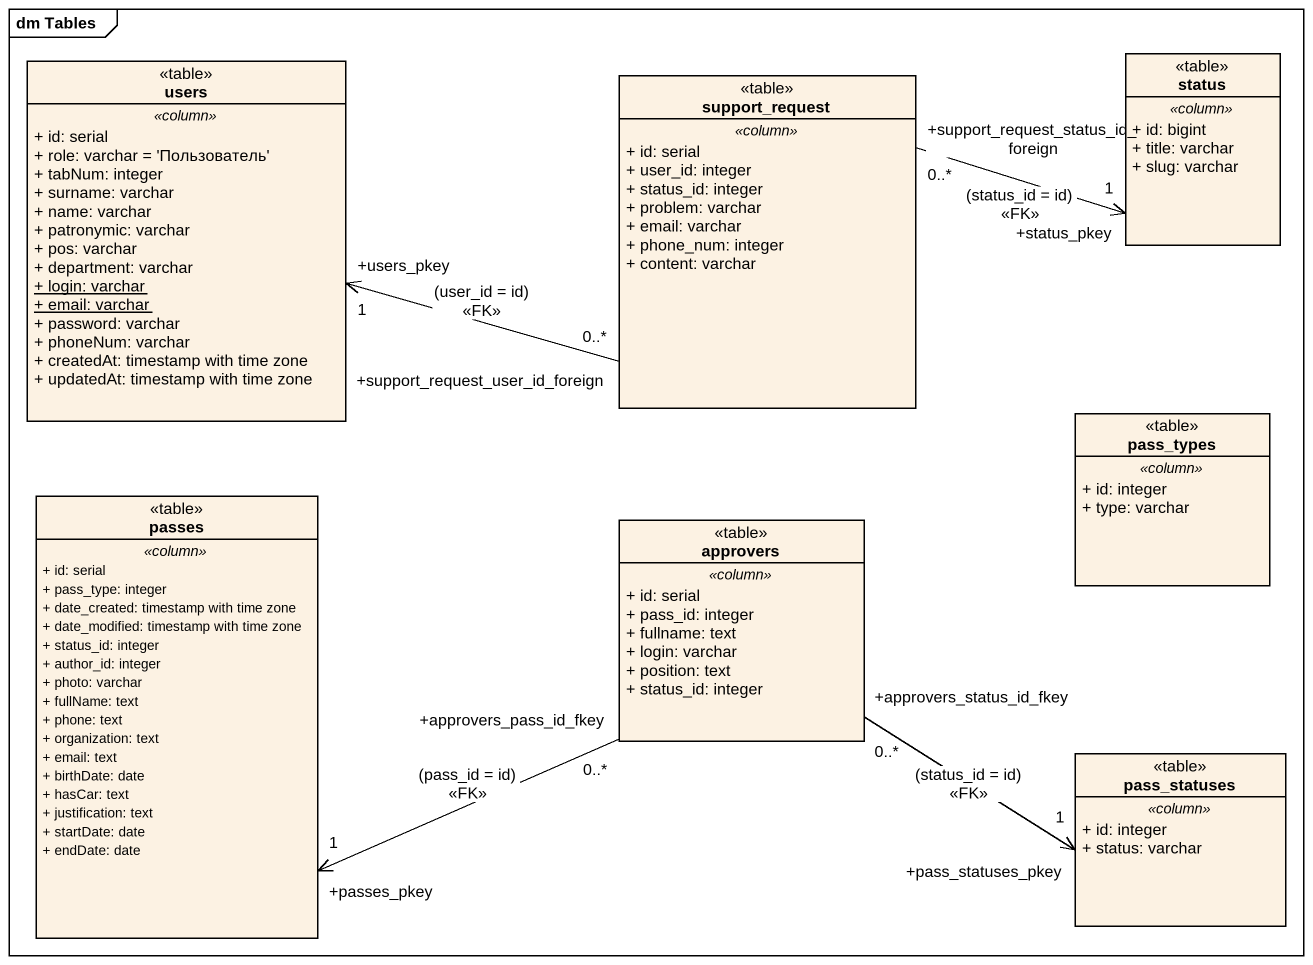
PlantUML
@startuml
mainframe dm Tables
hide circle
hide empty members
skinparam classAttributeIconSize 0
class users <<table>> {
  .. <<column>> ..
  + id: serial
  + role: varchar = 'Пользователь'
  + tabNum: integer
  + surname: varchar
  + name: varchar
  + patronymic: varchar
  + pos: varchar
  + department: varchar
  {static} + login: varchar
  {static} + email: varchar
  + password: varchar
  + phoneNum: varchar
  + createdAt: timestamp with time zone
  + updatedAt: timestamp with time zone
}
class support_request <<table>> {
  .. <<column>> ..
  + id: serial
  + user_id: integer
  + status_id: integer
  + problem: varchar
  + email: varchar
  + phone_num: integer
  + content: varchar
}
class status <<table>> {
  .. <<column>> ..
  + id: bigint
  + title: varchar
  + slug: varchar
}
class pass_types <<table>> {
  .. <<column>> ..
  + id: integer
  + type: varchar
}
class passes <<table>> {
  .. <<column>> ..
  + id: serial
  + pass_type: integer
  + date_created: timestamp with time zone
  + date_modified: timestamp with time zone
  + status_id: integer
  + author_id: integer
  + photo: varchar
  + fullName: text
  + phone: text
  + organization: text
  + email: text
  + birthDate: date
  + hasCar: text
  + justification: text
  + startDate: date
  + endDate: date
}
class approvers <<table>> {
  .. <<column>> ..
  + id: serial
  + pass_id: integer
  + fullname: text
  + login: varchar
  + position: text
  + status_id: integer
}
class pass_statuses <<table>> {
  .. <<column>> ..
  + id: integer
  + status: varchar
}
support_request "+support_request_user_id_foreign\n0..*" -left-> "+users_pkey\n1" users : (user_id = id)\n<<FK>>
support_request "+support_request_status_id_foreign\n0..*" -right-> "+status_pkey\n1" status : (status_id = id)\n<<FK>>
approvers "+approvers_pass_id_fkey\n0..*" -left-> "+passes_pkey\n1" passes : (pass_id = id)\n<<FK>>
approvers "+approvers_status_id_fkey\n0..*" -right-> "+pass_statuses_pkey\n1" pass_statuses : (status_id = id)\n<<FK>>
@enduml
